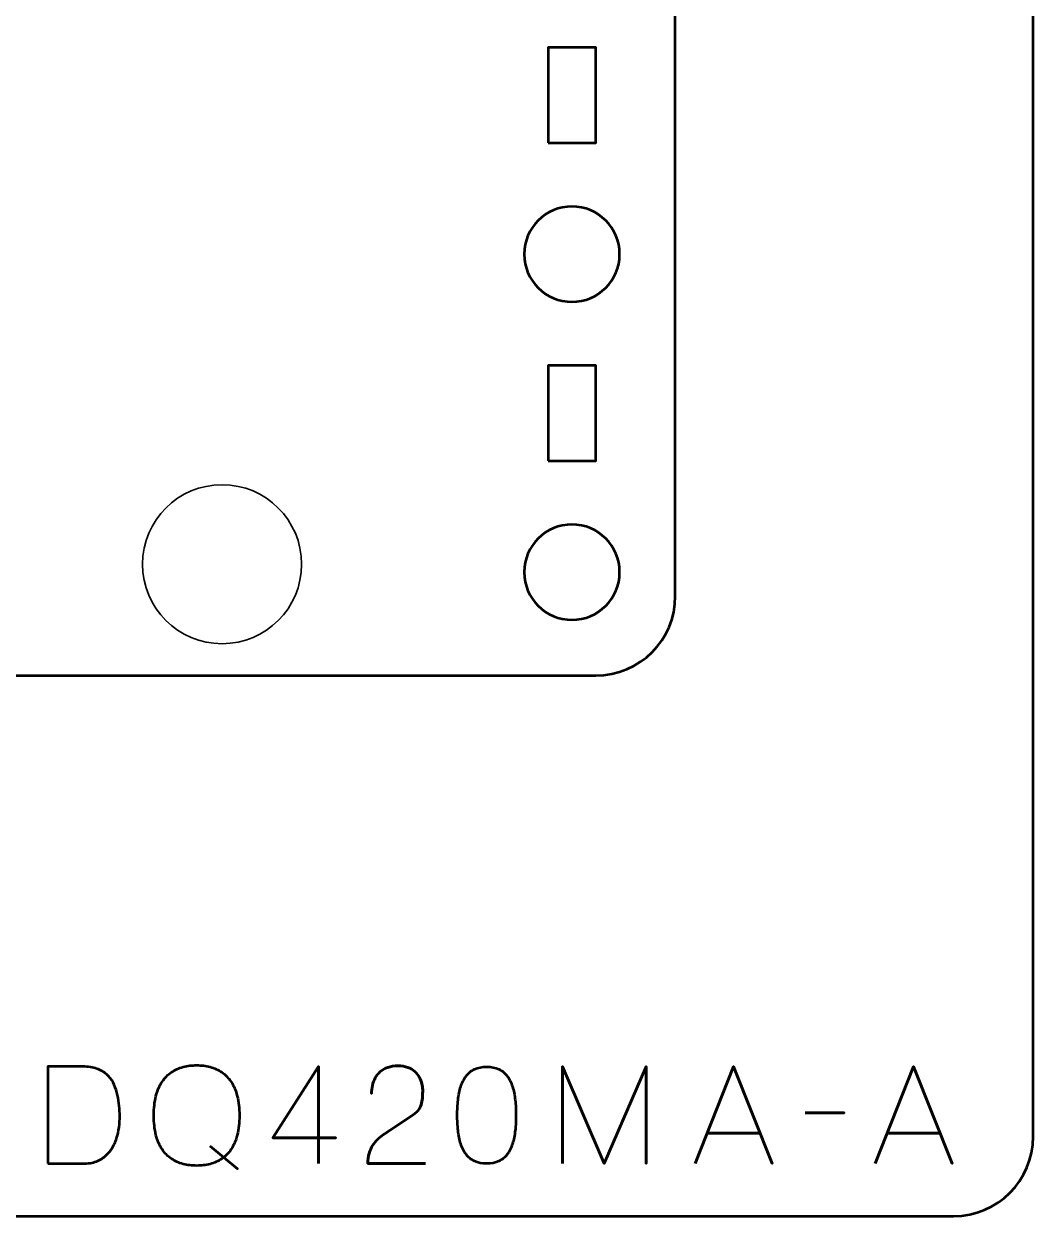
# Model space of a CAD drawing. Header units: centimetres. Extents: x -21 to 0, y -29.7 to 0.
# Drawn here: x -6.35 to 0, y -29.7 to -22.2 of the extents above; entities that cross this region are included whole.
import ezdxf

# ---------------------------------------------------------------- set-up
doc = ezdxf.new("R2010")
doc.units = ezdxf.units.CM
doc.header["$MEASUREMENT"] = 0
doc.layers.add('Layer 1', color=7, linetype='Continuous')

msp = doc.modelspace()

# ---------------------------------------------------------------- linework, layer by layer
at = {"layer": 'Layer 1', "color": 250, "lineweight": 35}
msp.add_ellipse((-5.10003, -25.60001), major_axis=(0, 0.5), ratio=1, dxfattribs=at)
at = {"layer": 'Layer 1', "color": 22, "lineweight": 53}
msp.add_open_spline([(-21, -29.19991), (-21, -29.19991), (-21, -0.49996), (-21, -0.49996), (-21, -0.49996), (-21, -0.22299), (-20.77691, 0), (-20.49991, 0), (-20.49991, 0), (-20.49991, 0), (-0.5001, 0), (-0.5001, 0), (-0.5001, 0), (-0.22296, 0), (0, -0.22299), (0, -0.49996), (0, -0.49996), (0, -0.49996), (0, -29.19991), (0, -29.19991), (0, -29.19991), (0, -29.47691), (-0.22296, -29.7), (-0.5001, -29.7), (-0.5001, -29.7), (-0.5001, -29.7), (-20.49991, -29.7), (-20.49991, -29.7), (-20.49991, -29.7), (-20.77691, -29.7), (-21, -29.47691), (-21, -29.19991)], degree=3, knots=[0, 0, 0, 0, 0.125, 0.125, 0.125, 0.125, 0.25, 0.25, 0.25, 0.25, 0.375, 0.375, 0.375, 0.375, 0.5, 0.5, 0.5, 0.5, 0.625, 0.625, 0.625, 0.625, 0.75, 0.75, 0.75, 0.75, 0.875, 0.875, 0.875, 0.875, 1, 1, 1, 1], dxfattribs=at)
at = {"layer": 'Layer 1', "color": 114, "lineweight": 53}
msp.add_open_spline([(-7.55006, -25.79993), (-7.55006, -25.79993), (-7.55006, -15.49995), (-7.55006, -15.49995), (-7.55006, -15.49995), (-7.55006, -15.22295), (-7.32697, -14.99999), (-7.04997, -14.99999), (-7.04997, -14.99999), (-7.04997, -14.99999), (-2.7501, -14.99999), (-2.7501, -14.99999), (-2.7501, -14.99999), (-2.47296, -14.99999), (-2.25, -15.22295), (-2.25, -15.49995), (-2.25, -15.49995), (-2.25, -15.49995), (-2.25, -25.79993), (-2.25, -25.79993), (-2.25, -25.79993), (-2.25, -26.07693), (-2.47296, -26.30003), (-2.7501, -26.30003), (-2.7501, -26.30003), (-2.7501, -26.30003), (-7.04997, -26.30003), (-7.04997, -26.30003), (-7.04997, -26.30003), (-7.32697, -26.30003), (-7.55006, -26.07693), (-7.55006, -25.79993)], degree=3, knots=[0, 0, 0, 0, 0.125, 0.125, 0.125, 0.125, 0.25, 0.25, 0.25, 0.25, 0.375, 0.375, 0.375, 0.375, 0.5, 0.5, 0.5, 0.5, 0.625, 0.625, 0.625, 0.625, 0.75, 0.75, 0.75, 0.75, 0.875, 0.875, 0.875, 0.875, 1, 1, 1, 1], dxfattribs=at)
at = {"layer": 'Layer 1', "lineweight": 53}
for points in [[(-3.0501, -22.95002), (-3.0501, -22.95002), (-3.0501, -22.35001), (-3.0501, -22.35001), (-3.0501, -22.35001), (-3.0501, -22.35001), (-2.7501, -22.35001), (-2.7501, -22.35001), (-2.7501, -22.35001), (-2.7501, -22.35001), (-2.7501, -22.95002), (-2.7501, -22.95002), (-2.7501, -22.95002), (-2.7501, -22.95002), (-3.0501, -22.95002), (-3.0501, -22.95002)], [(-2.90003, -23.34992), (-2.73436, -23.34992), (-2.60003, -23.4843), (-2.60003, -23.64993), (-2.60003, -23.64993), (-2.60003, -23.8157), (-2.73436, -23.94993), (-2.90003, -23.94993), (-2.90003, -23.94993), (-3.06566, -23.94993), (-3.20003, -23.8157), (-3.20003, -23.64993), (-3.20003, -23.64993), (-3.20003, -23.4843), (-3.06566, -23.34992), (-2.90003, -23.34992)], [(-3.0501, -24.94998), (-3.0501, -24.94998), (-3.0501, -24.34998), (-3.0501, -24.34998), (-3.0501, -24.34998), (-3.0501, -24.34998), (-2.7501, -24.34998), (-2.7501, -24.34998), (-2.7501, -24.34998), (-2.7501, -24.34998), (-2.7501, -24.94998), (-2.7501, -24.94998), (-2.7501, -24.94998), (-2.7501, -24.94998), (-3.0501, -24.94998), (-3.0501, -24.94998)], [(-2.90003, -25.35), (-2.73436, -25.35), (-2.60003, -25.48423), (-2.60003, -25.65), (-2.60003, -25.65), (-2.60003, -25.81566), (-2.73436, -25.95), (-2.90003, -25.95), (-2.90003, -25.95), (-3.06566, -25.95), (-3.20003, -25.81566), (-3.20003, -25.65), (-3.20003, -25.65), (-3.20003, -25.48423), (-3.06566, -25.35), (-2.90003, -25.35)]]:
    msp.add_open_spline(points, degree=3, knots=[0, 0, 0, 0, 0.25, 0.25, 0.25, 0.25, 0.5, 0.5, 0.5, 0.5, 0.75, 0.75, 0.75, 0.75, 1, 1, 1, 1], dxfattribs=at)
at = {"layer": 'Layer 1', "color": 30, "lineweight": 53}
for points, knots in [([(-6.19489, -29.36987), (-6.19489, -29.36987), (-6.19489, -28.75942), (-6.19489, -28.75942), (-6.19489, -28.75942), (-6.19489, -28.75942), (-5.97476, -28.75942), (-5.97476, -28.75942), (-5.97476, -28.75942), (-5.94131, -28.75956), (-5.91238, -28.76394), (-5.88797, -28.77254), (-5.88797, -28.77254), (-5.8637, -28.78115), (-5.8431, -28.79301), (-5.82645, -28.80796), (-5.82645, -28.80796), (-5.80965, -28.82306), (-5.79611, -28.84042), (-5.78552, -28.85989), (-5.78552, -28.85989), (-5.77494, -28.87951), (-5.76676, -28.90039), (-5.76097, -28.92255), (-5.76097, -28.92255), (-5.75519, -28.94456), (-5.75109, -28.967), (-5.74855, -28.98972), (-5.74855, -28.98972), (-5.74601, -29.01243), (-5.74432, -29.03445), (-5.74361, -29.05576), (-5.74361, -29.05576), (-5.74263, -29.07706), (-5.74333, -29.0995), (-5.74559, -29.12307), (-5.74559, -29.12307), (-5.74785, -29.14663), (-5.75208, -29.1702), (-5.75843, -29.19362), (-5.75843, -29.19362), (-5.76464, -29.21705), (-5.77353, -29.23934), (-5.78496, -29.26037), (-5.78496, -29.26037), (-5.79625, -29.28153), (-5.81064, -29.3003), (-5.82786, -29.31667), (-5.82786, -29.31667), (-5.84521, -29.33304), (-5.86596, -29.34602), (-5.89023, -29.35548), (-5.89023, -29.35548), (-5.9145, -29.36493), (-5.94272, -29.36973), (-5.97476, -29.36987), (-5.97476, -29.36987), (-5.97476, -29.36987), (-6.19489, -29.36987), (-6.19489, -29.36987)], [0, 0, 0, 0, 0.0666667, 0.0666667, 0.0666667, 0.0666667, 0.1333333, 0.1333333, 0.1333333, 0.1333333, 0.2, 0.2, 0.2, 0.2, 0.2666667, 0.2666667, 0.2666667, 0.2666667, 0.3333333, 0.3333333, 0.3333333, 0.3333333, 0.4, 0.4, 0.4, 0.4, 0.4666667, 0.4666667, 0.4666667, 0.4666667, 0.5333333, 0.5333333, 0.5333333, 0.5333333, 0.6, 0.6, 0.6, 0.6, 0.6666667, 0.6666667, 0.6666667, 0.6666667, 0.7333333, 0.7333333, 0.7333333, 0.7333333, 0.8, 0.8, 0.8, 0.8, 0.8666667, 0.8666667, 0.8666667, 0.8666667, 0.9333333, 0.9333333, 0.9333333, 0.9333333, 1, 1, 1, 1]), ([(-6.19489, -29.36987), (-6.19489, -29.36987), (-6.19489, -28.75942), (-6.19489, -28.75942), (-6.19489, -28.75942), (-6.19489, -28.75942), (-5.97476, -28.75942), (-5.97476, -28.75942), (-5.97476, -28.75942), (-5.94131, -28.75956), (-5.91238, -28.76394), (-5.88797, -28.77254), (-5.88797, -28.77254), (-5.8637, -28.78115), (-5.8431, -28.79301), (-5.82645, -28.80796), (-5.82645, -28.80796), (-5.80965, -28.82306), (-5.79611, -28.84042), (-5.78552, -28.85989), (-5.78552, -28.85989), (-5.77494, -28.87951), (-5.76676, -28.90039), (-5.76097, -28.92255), (-5.76097, -28.92255), (-5.75519, -28.94456), (-5.75109, -28.967), (-5.74855, -28.98972), (-5.74855, -28.98972), (-5.74601, -29.01243), (-5.74432, -29.03445), (-5.74361, -29.05576), (-5.74361, -29.05576), (-5.74263, -29.07706), (-5.74333, -29.0995), (-5.74559, -29.12307), (-5.74559, -29.12307), (-5.74785, -29.14663), (-5.75208, -29.1702), (-5.75843, -29.19362), (-5.75843, -29.19362), (-5.76464, -29.21705), (-5.77353, -29.23934), (-5.78496, -29.26037), (-5.78496, -29.26037), (-5.79625, -29.28153), (-5.81064, -29.3003), (-5.82786, -29.31667), (-5.82786, -29.31667), (-5.84521, -29.33304), (-5.86596, -29.34602), (-5.89023, -29.35548), (-5.89023, -29.35548), (-5.9145, -29.36493), (-5.94272, -29.36973), (-5.97476, -29.36987), (-5.97476, -29.36987), (-5.97476, -29.36987), (-6.19489, -29.36987), (-6.19489, -29.36987)], [0, 0, 0, 0, 0.0666667, 0.0666667, 0.0666667, 0.0666667, 0.1333333, 0.1333333, 0.1333333, 0.1333333, 0.2, 0.2, 0.2, 0.2, 0.2666667, 0.2666667, 0.2666667, 0.2666667, 0.3333333, 0.3333333, 0.3333333, 0.3333333, 0.4, 0.4, 0.4, 0.4, 0.4666667, 0.4666667, 0.4666667, 0.4666667, 0.5333333, 0.5333333, 0.5333333, 0.5333333, 0.6, 0.6, 0.6, 0.6, 0.6666667, 0.6666667, 0.6666667, 0.6666667, 0.7333333, 0.7333333, 0.7333333, 0.7333333, 0.8, 0.8, 0.8, 0.8, 0.8666667, 0.8666667, 0.8666667, 0.8666667, 0.9333333, 0.9333333, 0.9333333, 0.9333333, 1, 1, 1, 1]), ([(-5.26017, -29.38257), (-5.23039, -29.38271), (-5.20217, -29.37918), (-5.17522, -29.37227), (-5.17522, -29.37227), (-5.14841, -29.36521), (-5.12385, -29.35421), (-5.10142, -29.33897), (-5.10142, -29.33897), (-5.07898, -29.32373), (-5.05951, -29.30383), (-5.043, -29.27928), (-5.043, -29.27928), (-5.02649, -29.25458), (-5.01379, -29.22481), (-5.00476, -29.18967), (-5.00476, -29.18967), (-4.99558, -29.15453), (-4.99107, -29.11361), (-4.99093, -29.06676), (-4.99093, -29.06676), (-4.99107, -29.02034), (-4.99558, -28.97956), (-5.00476, -28.94456), (-5.00476, -28.94456), (-5.01379, -28.90942), (-5.02649, -28.87965), (-5.043, -28.85495), (-5.043, -28.85495), (-5.05951, -28.8304), (-5.07898, -28.81036), (-5.10142, -28.79512), (-5.10142, -28.79512), (-5.12385, -28.77974), (-5.14841, -28.76859), (-5.17522, -28.7614), (-5.17522, -28.7614), (-5.20217, -28.75434), (-5.23039, -28.75081), (-5.26017, -28.75095), (-5.26017, -28.75095), (-5.28994, -28.75081), (-5.31817, -28.75434), (-5.34512, -28.7614), (-5.34512, -28.7614), (-5.37193, -28.76859), (-5.39648, -28.77974), (-5.41892, -28.79512), (-5.41892, -28.79512), (-5.44136, -28.81036), (-5.46083, -28.8304), (-5.47734, -28.85495), (-5.47734, -28.85495), (-5.49385, -28.87965), (-5.50655, -28.90942), (-5.51558, -28.94456), (-5.51558, -28.94456), (-5.52475, -28.97956), (-5.52927, -29.02034), (-5.52941, -29.06676), (-5.52941, -29.06676), (-5.52927, -29.11361), (-5.52475, -29.15453), (-5.51558, -29.18967), (-5.51558, -29.18967), (-5.50655, -29.22481), (-5.49385, -29.25458), (-5.47734, -29.27928), (-5.47734, -29.27928), (-5.46083, -29.30383), (-5.44136, -29.32373), (-5.41892, -29.33897), (-5.41892, -29.33897), (-5.39648, -29.35421), (-5.37193, -29.36521), (-5.34512, -29.37227), (-5.34512, -29.37227), (-5.31817, -29.37918), (-5.28994, -29.38271), (-5.26017, -29.38257)], [0, 0, 0, 0, 0.05, 0.05, 0.05, 0.05, 0.1, 0.1, 0.1, 0.1, 0.15, 0.15, 0.15, 0.15, 0.2, 0.2, 0.2, 0.2, 0.25, 0.25, 0.25, 0.25, 0.3, 0.3, 0.3, 0.3, 0.35, 0.35, 0.35, 0.35, 0.4, 0.4, 0.4, 0.4, 0.45, 0.45, 0.45, 0.45, 0.5, 0.5, 0.5, 0.5, 0.55, 0.55, 0.55, 0.55, 0.6, 0.6, 0.6, 0.6, 0.65, 0.65, 0.65, 0.65, 0.7, 0.7, 0.7, 0.7, 0.75, 0.75, 0.75, 0.75, 0.8, 0.8, 0.8, 0.8, 0.85, 0.85, 0.85, 0.85, 0.9, 0.9, 0.9, 0.9, 0.95, 0.95, 0.95, 0.95, 1, 1, 1, 1]), ([(-5.26017, -29.38257), (-5.23039, -29.38271), (-5.20217, -29.37918), (-5.17522, -29.37227), (-5.17522, -29.37227), (-5.14841, -29.36521), (-5.12385, -29.35421), (-5.10142, -29.33897), (-5.10142, -29.33897), (-5.07898, -29.32373), (-5.05951, -29.30383), (-5.043, -29.27928), (-5.043, -29.27928), (-5.02649, -29.25458), (-5.01379, -29.22481), (-5.00476, -29.18967), (-5.00476, -29.18967), (-4.99558, -29.15453), (-4.99107, -29.11361), (-4.99093, -29.06676), (-4.99093, -29.06676), (-4.99107, -29.02034), (-4.99558, -28.97956), (-5.00476, -28.94456), (-5.00476, -28.94456), (-5.01379, -28.90942), (-5.02649, -28.87965), (-5.043, -28.85495), (-5.043, -28.85495), (-5.05951, -28.8304), (-5.07898, -28.81036), (-5.10142, -28.79512), (-5.10142, -28.79512), (-5.12385, -28.77974), (-5.14841, -28.76859), (-5.17522, -28.7614), (-5.17522, -28.7614), (-5.20217, -28.75434), (-5.23039, -28.75081), (-5.26017, -28.75095), (-5.26017, -28.75095), (-5.28994, -28.75081), (-5.31817, -28.75434), (-5.34512, -28.7614), (-5.34512, -28.7614), (-5.37193, -28.76859), (-5.39648, -28.77974), (-5.41892, -28.79512), (-5.41892, -28.79512), (-5.44136, -28.81036), (-5.46083, -28.8304), (-5.47734, -28.85495), (-5.47734, -28.85495), (-5.49385, -28.87965), (-5.50655, -28.90942), (-5.51558, -28.94456), (-5.51558, -28.94456), (-5.52475, -28.97956), (-5.52927, -29.02034), (-5.52941, -29.06676), (-5.52941, -29.06676), (-5.52927, -29.11361), (-5.52475, -29.15453), (-5.51558, -29.18967), (-5.51558, -29.18967), (-5.50655, -29.22481), (-5.49385, -29.25458), (-5.47734, -29.27928), (-5.47734, -29.27928), (-5.46083, -29.30383), (-5.44136, -29.32373), (-5.41892, -29.33897), (-5.41892, -29.33897), (-5.39648, -29.35421), (-5.37193, -29.36521), (-5.34512, -29.37227), (-5.34512, -29.37227), (-5.31817, -29.37918), (-5.28994, -29.38271), (-5.26017, -29.38257)], [0, 0, 0, 0, 0.05, 0.05, 0.05, 0.05, 0.1, 0.1, 0.1, 0.1, 0.15, 0.15, 0.15, 0.15, 0.2, 0.2, 0.2, 0.2, 0.25, 0.25, 0.25, 0.25, 0.3, 0.3, 0.3, 0.3, 0.35, 0.35, 0.35, 0.35, 0.4, 0.4, 0.4, 0.4, 0.45, 0.45, 0.45, 0.45, 0.5, 0.5, 0.5, 0.5, 0.55, 0.55, 0.55, 0.55, 0.6, 0.6, 0.6, 0.6, 0.65, 0.65, 0.65, 0.65, 0.7, 0.7, 0.7, 0.7, 0.75, 0.75, 0.75, 0.75, 0.8, 0.8, 0.8, 0.8, 0.85, 0.85, 0.85, 0.85, 0.9, 0.9, 0.9, 0.9, 0.95, 0.95, 0.95, 0.95, 1, 1, 1, 1]), ([(-4.49393, -29.36987), (-4.49393, -29.36987), (-4.49393, -28.75942), (-4.49393, -28.75942), (-4.49393, -28.75942), (-4.49393, -28.75942), (-4.7818, -29.20731), (-4.7818, -29.20731), (-4.7818, -29.20731), (-4.7818, -29.20731), (-4.38556, -29.20731), (-4.38556, -29.20731), (-4.38556, -29.20731), (-4.38556, -29.20731), (-4.7818, -29.20731), (-4.7818, -29.20731), (-4.7818, -29.20731), (-4.7818, -29.20731), (-4.49393, -28.75942), (-4.49393, -28.75942), (-4.49393, -28.75942), (-4.49393, -28.75942), (-4.49393, -29.36987), (-4.49393, -29.36987)], [0, 0, 0, 0, 0.1666667, 0.1666667, 0.1666667, 0.1666667, 0.3333333, 0.3333333, 0.3333333, 0.3333333, 0.5, 0.5, 0.5, 0.5, 0.6666667, 0.6666667, 0.6666667, 0.6666667, 0.8333333, 0.8333333, 0.8333333, 0.8333333, 1, 1, 1, 1]), ([(-3.82083, -29.36987), (-3.82083, -29.36987), (-4.18405, -29.36987), (-4.18405, -29.36987), (-4.18405, -29.36987), (-4.18334, -29.34532), (-4.18024, -29.32359), (-4.17502, -29.30496), (-4.17502, -29.30496), (-4.16966, -29.28633), (-4.16246, -29.26996), (-4.15357, -29.25585), (-4.15357, -29.25585), (-4.14454, -29.24174), (-4.13424, -29.22918), (-4.12252, -29.21817), (-4.12252, -29.21817), (-4.11081, -29.20703), (-4.09825, -29.19687), (-4.08471, -29.18727), (-4.08471, -29.18727), (-4.07116, -29.17782), (-4.05719, -29.16836), (-4.04266, -29.15905), (-4.04266, -29.15905), (-4.04266, -29.15905), (-3.89788, -29.06253), (-3.89788, -29.06253), (-3.89788, -29.06253), (-3.88306, -29.05209), (-3.87149, -29.04066), (-3.8633, -29.02838), (-3.8633, -29.02838), (-3.85498, -29.0161), (-3.84919, -29.00312), (-3.84566, -28.98943), (-3.84566, -28.98943), (-3.84228, -28.97589), (-3.84016, -28.96192), (-3.83945, -28.94781), (-3.83945, -28.94781), (-3.83875, -28.93355), (-3.83847, -28.9193), (-3.83861, -28.90505), (-3.83861, -28.90505), (-3.83861, -28.89334), (-3.84016, -28.88078), (-3.84326, -28.86723), (-3.84326, -28.86723), (-3.84651, -28.85382), (-3.85159, -28.84042), (-3.85879, -28.82715), (-3.85879, -28.82715), (-3.86598, -28.81389), (-3.87558, -28.80175), (-3.88757, -28.79075), (-3.88757, -28.79075), (-3.89957, -28.77988), (-3.91439, -28.77113), (-3.93202, -28.7645), (-3.93202, -28.7645), (-3.94966, -28.75787), (-3.97041, -28.75448), (-3.9944, -28.75434), (-3.9944, -28.75434), (-4.01853, -28.75448), (-4.03983, -28.75787), (-4.05818, -28.76436), (-4.05818, -28.76436), (-4.07652, -28.77085), (-4.09219, -28.77988), (-4.10517, -28.79131), (-4.10517, -28.79131), (-4.11815, -28.80274), (-4.12859, -28.81601), (-4.13678, -28.83082), (-4.13678, -28.83082), (-4.14496, -28.84564), (-4.15089, -28.86144), (-4.1547, -28.8781), (-4.1547, -28.8781), (-4.15851, -28.89475), (-4.16034, -28.91168), (-4.16034, -28.92875), (-4.16034, -28.92875), (-4.16034, -28.91168), (-4.15851, -28.89475), (-4.1547, -28.8781), (-4.1547, -28.8781), (-4.15089, -28.86144), (-4.14496, -28.84564), (-4.13678, -28.83082), (-4.13678, -28.83082), (-4.12859, -28.81601), (-4.11815, -28.80274), (-4.10517, -28.79131), (-4.10517, -28.79131), (-4.09219, -28.77988), (-4.07652, -28.77085), (-4.05818, -28.76436), (-4.05818, -28.76436), (-4.03983, -28.75787), (-4.01853, -28.75448), (-3.9944, -28.75434), (-3.9944, -28.75434), (-3.97041, -28.75448), (-3.94966, -28.75787), (-3.93202, -28.7645), (-3.93202, -28.7645), (-3.91439, -28.77113), (-3.89957, -28.77988), (-3.88757, -28.79075), (-3.88757, -28.79075), (-3.87558, -28.80175), (-3.86598, -28.81389), (-3.85879, -28.82715), (-3.85879, -28.82715), (-3.85159, -28.84042), (-3.84651, -28.85382), (-3.84326, -28.86723), (-3.84326, -28.86723), (-3.84016, -28.88078), (-3.83861, -28.89334), (-3.83861, -28.90505), (-3.83861, -28.90505), (-3.83847, -28.9193), (-3.83875, -28.93355), (-3.83945, -28.94781), (-3.83945, -28.94781), (-3.84016, -28.96192), (-3.84228, -28.97589), (-3.84566, -28.98943), (-3.84566, -28.98943), (-3.84919, -29.00312), (-3.85498, -29.0161), (-3.8633, -29.02838), (-3.8633, -29.02838), (-3.87149, -29.04066), (-3.88306, -29.05209), (-3.89788, -29.06253), (-3.89788, -29.06253), (-3.89788, -29.06253), (-4.04266, -29.15905), (-4.04266, -29.15905), (-4.04266, -29.15905), (-4.05719, -29.16836), (-4.07116, -29.17782), (-4.08471, -29.18727), (-4.08471, -29.18727), (-4.09825, -29.19687), (-4.11081, -29.20703), (-4.12252, -29.21817), (-4.12252, -29.21817), (-4.13424, -29.22918), (-4.14454, -29.24174), (-4.15357, -29.25585), (-4.15357, -29.25585), (-4.16246, -29.26996), (-4.16966, -29.28633), (-4.17502, -29.30496), (-4.17502, -29.30496), (-4.18024, -29.32359), (-4.18334, -29.34532), (-4.18405, -29.36987), (-4.18405, -29.36987), (-4.18405, -29.36987), (-3.82083, -29.36987), (-3.82083, -29.36987)], [0, 0, 0, 0, 0.0238095, 0.0238095, 0.0238095, 0.0238095, 0.047619, 0.047619, 0.047619, 0.047619, 0.0714286, 0.0714286, 0.0714286, 0.0714286, 0.0952381, 0.0952381, 0.0952381, 0.0952381, 0.1190476, 0.1190476, 0.1190476, 0.1190476, 0.1428571, 0.1428571, 0.1428571, 0.1428571, 0.1666667, 0.1666667, 0.1666667, 0.1666667, 0.1904762, 0.1904762, 0.1904762, 0.1904762, 0.2142857, 0.2142857, 0.2142857, 0.2142857, 0.2380952, 0.2380952, 0.2380952, 0.2380952, 0.2619048, 0.2619048, 0.2619048, 0.2619048, 0.2857143, 0.2857143, 0.2857143, 0.2857143, 0.3095238, 0.3095238, 0.3095238, 0.3095238, 0.3333333, 0.3333333, 0.3333333, 0.3333333, 0.3571429, 0.3571429, 0.3571429, 0.3571429, 0.3809524, 0.3809524, 0.3809524, 0.3809524, 0.4047619, 0.4047619, 0.4047619, 0.4047619, 0.4285714, 0.4285714, 0.4285714, 0.4285714, 0.452381, 0.452381, 0.452381, 0.452381, 0.4761905, 0.4761905, 0.4761905, 0.4761905, 0.5, 0.5, 0.5, 0.5, 0.5238095, 0.5238095, 0.5238095, 0.5238095, 0.547619, 0.547619, 0.547619, 0.547619, 0.5714286, 0.5714286, 0.5714286, 0.5714286, 0.5952381, 0.5952381, 0.5952381, 0.5952381, 0.6190476, 0.6190476, 0.6190476, 0.6190476, 0.6428571, 0.6428571, 0.6428571, 0.6428571, 0.6666667, 0.6666667, 0.6666667, 0.6666667, 0.6904762, 0.6904762, 0.6904762, 0.6904762, 0.7142857, 0.7142857, 0.7142857, 0.7142857, 0.7380952, 0.7380952, 0.7380952, 0.7380952, 0.7619048, 0.7619048, 0.7619048, 0.7619048, 0.7857143, 0.7857143, 0.7857143, 0.7857143, 0.8095238, 0.8095238, 0.8095238, 0.8095238, 0.8333333, 0.8333333, 0.8333333, 0.8333333, 0.8571429, 0.8571429, 0.8571429, 0.8571429, 0.8809524, 0.8809524, 0.8809524, 0.8809524, 0.9047619, 0.9047619, 0.9047619, 0.9047619, 0.9285714, 0.9285714, 0.9285714, 0.9285714, 0.952381, 0.952381, 0.952381, 0.952381, 0.9761905, 0.9761905, 0.9761905, 0.9761905, 1, 1, 1, 1]), ([(-3.43644, -29.36987), (-3.4068, -29.36973), (-3.38126, -29.36451), (-3.35995, -29.35435), (-3.35995, -29.35435), (-3.33879, -29.34419), (-3.32115, -29.32965), (-3.30704, -29.31117), (-3.30704, -29.31117), (-3.29307, -29.29254), (-3.28206, -29.27053), (-3.27387, -29.24513), (-3.27387, -29.24513), (-3.26583, -29.21973), (-3.26005, -29.19193), (-3.2568, -29.16145), (-3.2568, -29.16145), (-3.25341, -29.13097), (-3.25172, -29.09894), (-3.25186, -29.06507), (-3.25186, -29.06507), (-3.25172, -29.03134), (-3.25341, -28.99931), (-3.2568, -28.96897), (-3.2568, -28.96897), (-3.26005, -28.93863), (-3.26583, -28.91069), (-3.27387, -28.88529), (-3.27387, -28.88529), (-3.28206, -28.86003), (-3.29307, -28.83802), (-3.30704, -28.81925), (-3.30704, -28.81925), (-3.32115, -28.80063), (-3.33879, -28.78609), (-3.35995, -28.77593), (-3.35995, -28.77593), (-3.38126, -28.76563), (-3.4068, -28.76041), (-3.43644, -28.76027), (-3.43644, -28.76027), (-3.46607, -28.76041), (-3.49161, -28.76563), (-3.51292, -28.77593), (-3.51292, -28.77593), (-3.53408, -28.78609), (-3.55172, -28.80063), (-3.56583, -28.81925), (-3.56583, -28.81925), (-3.57981, -28.83802), (-3.59081, -28.86003), (-3.599, -28.88529), (-3.599, -28.88529), (-3.60704, -28.91069), (-3.61283, -28.93863), (-3.61607, -28.96897), (-3.61607, -28.96897), (-3.61946, -28.99931), (-3.62115, -29.03134), (-3.62101, -29.06507), (-3.62101, -29.06507), (-3.62115, -29.09894), (-3.61946, -29.13097), (-3.61607, -29.16145), (-3.61607, -29.16145), (-3.61283, -29.19193), (-3.60704, -29.21973), (-3.599, -29.24513), (-3.599, -29.24513), (-3.59081, -29.27053), (-3.57981, -29.29254), (-3.56583, -29.31117), (-3.56583, -29.31117), (-3.55172, -29.32965), (-3.53408, -29.34419), (-3.51292, -29.35435), (-3.51292, -29.35435), (-3.49161, -29.36451), (-3.46607, -29.36973), (-3.43644, -29.36987)], [0, 0, 0, 0, 0.05, 0.05, 0.05, 0.05, 0.1, 0.1, 0.1, 0.1, 0.15, 0.15, 0.15, 0.15, 0.2, 0.2, 0.2, 0.2, 0.25, 0.25, 0.25, 0.25, 0.3, 0.3, 0.3, 0.3, 0.35, 0.35, 0.35, 0.35, 0.4, 0.4, 0.4, 0.4, 0.45, 0.45, 0.45, 0.45, 0.5, 0.5, 0.5, 0.5, 0.55, 0.55, 0.55, 0.55, 0.6, 0.6, 0.6, 0.6, 0.65, 0.65, 0.65, 0.65, 0.7, 0.7, 0.7, 0.7, 0.75, 0.75, 0.75, 0.75, 0.8, 0.8, 0.8, 0.8, 0.85, 0.85, 0.85, 0.85, 0.9, 0.9, 0.9, 0.9, 0.95, 0.95, 0.95, 0.95, 1, 1, 1, 1]), ([(-3.43644, -29.36987), (-3.4068, -29.36973), (-3.38126, -29.36451), (-3.35995, -29.35435), (-3.35995, -29.35435), (-3.33879, -29.34419), (-3.32115, -29.32965), (-3.30704, -29.31117), (-3.30704, -29.31117), (-3.29307, -29.29254), (-3.28206, -29.27053), (-3.27387, -29.24513), (-3.27387, -29.24513), (-3.26583, -29.21973), (-3.26005, -29.19193), (-3.2568, -29.16145), (-3.2568, -29.16145), (-3.25341, -29.13097), (-3.25172, -29.09894), (-3.25186, -29.06507), (-3.25186, -29.06507), (-3.25172, -29.03134), (-3.25341, -28.99931), (-3.2568, -28.96897), (-3.2568, -28.96897), (-3.26005, -28.93863), (-3.26583, -28.91069), (-3.27387, -28.88529), (-3.27387, -28.88529), (-3.28206, -28.86003), (-3.29307, -28.83802), (-3.30704, -28.81925), (-3.30704, -28.81925), (-3.32115, -28.80063), (-3.33879, -28.78609), (-3.35995, -28.77593), (-3.35995, -28.77593), (-3.38126, -28.76563), (-3.4068, -28.76041), (-3.43644, -28.76027), (-3.43644, -28.76027), (-3.46607, -28.76041), (-3.49161, -28.76563), (-3.51292, -28.77593), (-3.51292, -28.77593), (-3.53408, -28.78609), (-3.55172, -28.80063), (-3.56583, -28.81925), (-3.56583, -28.81925), (-3.57981, -28.83802), (-3.59081, -28.86003), (-3.599, -28.88529), (-3.599, -28.88529), (-3.60704, -28.91069), (-3.61283, -28.93863), (-3.61607, -28.96897), (-3.61607, -28.96897), (-3.61946, -28.99931), (-3.62115, -29.03134), (-3.62101, -29.06507), (-3.62101, -29.06507), (-3.62115, -29.09894), (-3.61946, -29.13097), (-3.61607, -29.16145), (-3.61607, -29.16145), (-3.61283, -29.19193), (-3.60704, -29.21973), (-3.599, -29.24513), (-3.599, -29.24513), (-3.59081, -29.27053), (-3.57981, -29.29254), (-3.56583, -29.31117), (-3.56583, -29.31117), (-3.55172, -29.32965), (-3.53408, -29.34419), (-3.51292, -29.35435), (-3.51292, -29.35435), (-3.49161, -29.36451), (-3.46607, -29.36973), (-3.43644, -29.36987)], [0, 0, 0, 0, 0.05, 0.05, 0.05, 0.05, 0.1, 0.1, 0.1, 0.1, 0.15, 0.15, 0.15, 0.15, 0.2, 0.2, 0.2, 0.2, 0.25, 0.25, 0.25, 0.25, 0.3, 0.3, 0.3, 0.3, 0.35, 0.35, 0.35, 0.35, 0.4, 0.4, 0.4, 0.4, 0.45, 0.45, 0.45, 0.45, 0.5, 0.5, 0.5, 0.5, 0.55, 0.55, 0.55, 0.55, 0.6, 0.6, 0.6, 0.6, 0.65, 0.65, 0.65, 0.65, 0.7, 0.7, 0.7, 0.7, 0.75, 0.75, 0.75, 0.75, 0.8, 0.8, 0.8, 0.8, 0.85, 0.85, 0.85, 0.85, 0.9, 0.9, 0.9, 0.9, 0.95, 0.95, 0.95, 0.95, 1, 1, 1, 1]), ([(-2.95976, -29.36987), (-2.95976, -29.36987), (-2.95976, -28.75942), (-2.95976, -28.75942), (-2.95976, -28.75942), (-2.95976, -28.75942), (-2.69729, -29.36987), (-2.69729, -29.36987), (-2.69729, -29.36987), (-2.69729, -29.36987), (-2.43398, -28.75942), (-2.43398, -28.75942), (-2.43398, -28.75942), (-2.43398, -28.75942), (-2.43398, -29.36987), (-2.43398, -29.36987), (-2.43398, -29.36987), (-2.43398, -29.36987), (-2.43398, -28.75942), (-2.43398, -28.75942), (-2.43398, -28.75942), (-2.43398, -28.75942), (-2.69729, -29.36987), (-2.69729, -29.36987), (-2.69729, -29.36987), (-2.69729, -29.36987), (-2.95976, -28.75942), (-2.95976, -28.75942), (-2.95976, -28.75942), (-2.95976, -28.75942), (-2.95976, -29.36987), (-2.95976, -29.36987)], [0, 0, 0, 0, 0.125, 0.125, 0.125, 0.125, 0.25, 0.25, 0.25, 0.25, 0.375, 0.375, 0.375, 0.375, 0.5, 0.5, 0.5, 0.5, 0.625, 0.625, 0.625, 0.625, 0.75, 0.75, 0.75, 0.75, 0.875, 0.875, 0.875, 0.875, 1, 1, 1, 1]), ([(-2.12579, -29.36987), (-2.12579, -29.36987), (-1.88364, -28.75942), (-1.88364, -28.75942), (-1.88364, -28.75942), (-1.88364, -28.75942), (-1.64065, -29.36987), (-1.64065, -29.36987), (-1.64065, -29.36987), (-1.64065, -29.36987), (-1.88364, -28.75942), (-1.88364, -28.75942), (-1.88364, -28.75942), (-1.88364, -28.75942), (-2.12579, -29.36987), (-2.12579, -29.36987)], [0, 0, 0, 0, 0.25, 0.25, 0.25, 0.25, 0.5, 0.5, 0.5, 0.5, 0.75, 0.75, 0.75, 0.75, 1, 1, 1, 1]), ([(-0.99379, -29.36987), (-0.99379, -29.36987), (-0.75164, -28.75942), (-0.75164, -28.75942), (-0.75164, -28.75942), (-0.75164, -28.75942), (-0.50865, -29.36987), (-0.50865, -29.36987), (-0.50865, -29.36987), (-0.50865, -29.36987), (-0.75164, -28.75942), (-0.75164, -28.75942), (-0.75164, -28.75942), (-0.75164, -28.75942), (-0.99379, -29.36987), (-0.99379, -29.36987)], [0, 0, 0, 0, 0.25, 0.25, 0.25, 0.25, 0.5, 0.5, 0.5, 0.5, 0.75, 0.75, 0.75, 0.75, 1, 1, 1, 1]), ([(-1.43406, -29.05068), (-1.43406, -29.05068), (-1.18768, -29.05068), (-1.18768, -29.05068), (-1.18768, -29.05068), (-1.18768, -29.05068), (-1.43406, -29.05068), (-1.43406, -29.05068)], [0, 0, 0, 0, 0.5, 0.5, 0.5, 0.5, 1, 1, 1, 1]), ([(-2.04959, -29.17768), (-2.04959, -29.17768), (-1.71769, -29.17768), (-1.71769, -29.17768), (-1.71769, -29.17768), (-1.71769, -29.17768), (-2.04959, -29.17768), (-2.04959, -29.17768)], [0, 0, 0, 0, 0.5, 0.5, 0.5, 0.5, 1, 1, 1, 1]), ([(-0.91759, -29.17768), (-0.91759, -29.17768), (-0.58569, -29.17768), (-0.58569, -29.17768), (-0.58569, -29.17768), (-0.58569, -29.17768), (-0.91759, -29.17768), (-0.91759, -29.17768)], [0, 0, 0, 0, 0.5, 0.5, 0.5, 0.5, 1, 1, 1, 1]), ([(-5.1755, -29.26065), (-5.1755, -29.26065), (-5.00278, -29.40289), (-5.00278, -29.40289), (-5.00278, -29.40289), (-5.00278, -29.40289), (-5.1755, -29.26065), (-5.1755, -29.26065)], [0, 0, 0, 0, 0.5, 0.5, 0.5, 0.5, 1, 1, 1, 1])]:
    msp.add_open_spline(points, degree=3, knots=knots, dxfattribs=at)

doc.saveas('drawing.dxf')
